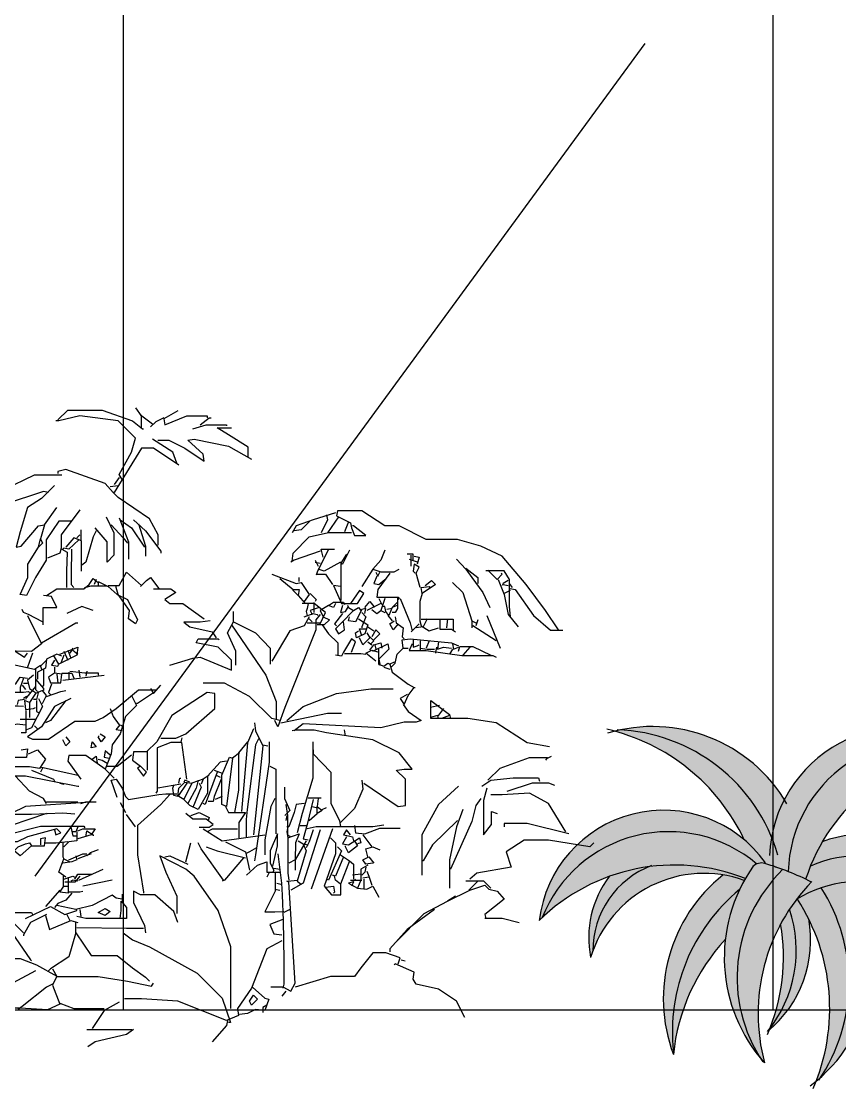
# Model space of a CAD drawing. Extents: x 115 to 1469, y 94 to 338.
# Drawn here: x 146.4 to 147.786, y 248.773 to 250.582 of the extents above; entities that cross this region are included whole.
import ezdxf

# ---------------------------------------------------------------- set-up
doc = ezdxf.new("R2010")
doc.units = 0
doc.layers.get('0').update_dxf_attribs({"linetype": 'CONTINUOUS'})
for name, color, linetype in [('1', 7, 'CONTINUOUS'), ('HACHURA', 1, 'CONTINUOUS'), ('P_LMCT', 8, 'CONTINUOUS'), ('TREES', 3, 'CONTINUOUS')]:
    doc.layers.add(name, color=color, linetype=linetype)

# ---------------------------------------------------------------- blocks, each defined once
blk = doc.blocks.new('JARDIM_3')
at = {"linetype": 'Continuous'}
for points in [[(-0.0445, 0.8894), (-0.0496, 0.898), (-0.0291, 0.9356), (-0.0222, 0.9596), (-0.0513, 0.9886), (-0.1163, 0.9972), (-0.1522, 0.9886), (-0.1573, 0.9886)], [(-0.1539, 0.9903), (-0.1368, 1.0066), (-0.0787, 1.0066), (-0.0274, 0.9886), (-0.0103, 0.975), (-0.0086, 0.975)], [(-0.0222, 1.0109), (-0.0128, 0.9972), (-0.0128, 0.9767)], [(-0.0137, 0.9989), (0.0068, 0.9835)], [(0.0496, 1.0057), (0.0257, 0.9921), (0.0274, 0.9818), (0.065, 0.9972), (0.0992, 0.9972), (0.0992, 0.9938)], [(0.0257, 0.9938), (0.012, 0.9869), (0.0034, 0.9784)], [(0.0752, 0.975), (0.0975, 0.9818), (0.1317, 0.9818), (0.1317, 0.9801)], [(0.0872, 0.9818), (0.1026, 0.9938), (0.106, 0.9938)], [(0.1685, 0.9271), (0.1685, 0.9442), (0.1351, 0.9647), (0.1163, 0.9767), (0.1402, 0.9767)], [(0.0513, 0.9134), (0.0085, 0.9425), (-0.012, 0.9425), (-0.0581, 0.8672), (-0.0599, 0.8672)], [(0.0479, 0.9168), (0.041, 0.9356), (0.0068, 0.9579)], [(0.0154, 0.9561), (0.0342, 0.9561), (0.0616, 0.9425), (0.0941, 0.9202), (0.0924, 0.9322), (0.0667, 0.9561), (0.077, 0.9579), (0.1351, 0.9459), (0.1744, 0.9236)], [(0.0162, 0.7783), (0.0162, 0.7954), (0.0017, 0.8227), (-0.0513, 0.8587), (-0.0599, 0.8672), (-0.0735, 0.8826), (-0.1402, 0.9065), (-0.1539, 0.9031), (-0.1539, 0.8997)], [(-0.2942, 0.7902), (-0.2788, 0.8279), (-0.2446, 0.8723), (-0.1933, 0.8971), (-0.1471, 0.8971)], [(-0.0496, 0.8929), (-0.0581, 0.8809)], [(-0.1693, 0.8672), (-0.1779, 0.8689), (-0.2446, 0.8467), (-0.2753, 0.7988), (-0.3044, 0.78)], [(-0.1591, 0.8792), (-0.1813, 0.8569), (-0.2052, 0.8416), (-0.2172, 0.8005), (-0.224, 0.7749), (-0.2155, 0.7766), (-0.1864, 0.8108), (-0.1762, 0.8125), (-0.183, 0.7885)], [(-0.065, 0.8775), (-0.0513, 0.8792)], [(-0.1762, 0.8125), (-0.1556, 0.8416)], [(-0.1163, 0.8381), (-0.1479, 0.7954), (-0.1479, 0.7731), (-0.1505, 0.7646), (-0.171, 0.756)], [(0.3164, 0.833), (0.2788, 0.821), (0.2497, 0.8108), (0.2429, 0.7988)], [(0.6944, 0.6346), (0.6721, 0.6671), (0.6396, 0.7116), (0.5986, 0.7595), (0.5627, 0.7766), (0.5233, 0.7877), (0.4703, 0.7877), (0.4241, 0.8108), (0.4002, 0.8108), (0.3609, 0.8364), (0.3198, 0.8364), (0.3181, 0.8279), (0.342, 0.8159), (0.3438, 0.8073), (0.3489, 0.7945), (0.3677, 0.7945), (0.3472, 0.8108), (0.3455, 0.8108)], [(-0.1317, 0.8185), (-0.1522, 0.8185), (-0.1736, 0.7868), (-0.1736, 0.7526), (-0.1915, 0.7235), (-0.2069, 0.6928), (-0.2172, 0.6945), (-0.2044, 0.7235), (-0.2044, 0.7458), (-0.1864, 0.7749), (-0.183, 0.7885), (-0.1796, 0.7817), (-0.1864, 0.7749)], [(-0.0718, 0.8262), (-0.059, 0.7988), (-0.059, 0.7612), (-0.0701, 0.7492), (-0.0701, 0.7834), (-0.0906, 0.8073)], [(-0.0496, 0.8245), (-0.0342, 0.7834), (-0.0342, 0.7543)], [(-0.0479, 0.821), (-0.0291, 0.8073), (-0.0068, 0.7749)], [(-0.0257, 0.821), (-0.0051, 0.8022), (0.0205, 0.768), (0.0205, 0.7646)], [(-0.0171, 0.8142), (-0.0051, 0.7766), (-0.0051, 0.7595)], [(0.2736, 0.8193), (0.2582, 0.8039), (0.2463, 0.8022)], [(0.301, 0.8296), (0.3027, 0.821), (0.2924, 0.7988)], [(0.3215, 0.8262), (0.3027, 0.7988)], [(0.3386, 0.8176), (0.3318, 0.8005)], [(-0.1146, 0.8039), (-0.1146, 0.7868)], [(-0.0889, 0.8022), (-0.0941, 0.792), (-0.106, 0.7492), (-0.1129, 0.7441)], [(-0.0633, 0.8125), (-0.0428, 0.7902), (-0.0359, 0.7817)], [(0.2429, 0.7509), (0.2446, 0.7646), (0.2719, 0.792), (0.3044, 0.7997), (0.3438, 0.7997)], [(-0.118, 0.7868), (-0.1351, 0.7714), (-0.1437, 0.7731), (-0.1454, 0.7714)], [(-0.1137, 0.7338), (-0.1137, 0.7851), (-0.1266, 0.7902), (-0.1402, 0.7749)], [(-0.1163, 0.7954), (-0.1214, 0.7902)], [(-0.1471, 0.7714), (-0.1377, 0.7663), (-0.139, 0.7338), (-0.139, 0.7064)], [(-0.1308, 0.7714), (-0.1313, 0.7287), (-0.1313, 0.7116), (-0.1266, 0.7064)], [(0.2907, 0.768), (0.2463, 0.7526), (0.2411, 0.7492)], [(0.3044, 0.7714), (0.2856, 0.7321), (0.2839, 0.727)], [(0.2959, 0.7578), (0.2924, 0.7714), (0.3147, 0.7714)], [(0.3352, 0.7629), (0.3258, 0.7475), (0.3258, 0.6842)], [(0.3403, 0.7697), (0.3284, 0.7458), (0.3267, 0.7458)], [(0.4002, 0.7697), (0.3934, 0.7526), (0.3797, 0.7372), (0.3934, 0.733), (0.4156, 0.733), (0.4241, 0.7372)], [(0.4481, 0.7526), (0.4481, 0.7629), (0.4378, 0.7629)], [(0.4438, 0.7612), (0.4438, 0.7424)], [(0.2822, 0.7526), (0.2873, 0.7424)], [(0.2822, 0.7492), (0.2907, 0.7475)], [(0.3249, 0.7492), (0.2976, 0.7338), (0.2873, 0.7372)], [(0.4412, 0.7543), (0.4566, 0.7492)], [(0.4601, 0.7064), (0.4532, 0.7304), (0.4583, 0.7406), (0.4498, 0.7458), (0.4481, 0.7338), (0.4515, 0.7304)], [(0.4498, 0.7595), (0.4583, 0.7578), (0.4549, 0.7458)], [(0.5216, 0.7543), (0.537, 0.7372), (0.5473, 0.7235), (0.5661, 0.6979), (0.5781, 0.6722)], [(-0.0684, 0.7099), (-0.0496, 0.7099), (-0.0376, 0.7321), (-0.012, 0.7099)], [(-0.0137, 0.7082), (-0.0034, 0.7184), (0.0034, 0.7235), (0.0171, 0.7047)], [(0.2086, 0.7287), (0.2497, 0.7133), (0.2582, 0.715), (0.2719, 0.6945), (0.2634, 0.6825)], [(0.2548, 0.7167), (0.2548, 0.7235)], [(0.2856, 0.7287), (0.2993, 0.7287), (0.3113, 0.7116)], [(0.3797, 0.7372), (0.3609, 0.7082)], [(0.3865, 0.7253), (0.3814, 0.7133), (0.3899, 0.7116), (0.4002, 0.7201)], [(0.3848, 0.7321), (0.3882, 0.7253), (0.3916, 0.7321)], [(0.4087, 0.7304), (0.3882, 0.703), (0.3865, 0.6902), (0.4224, 0.6902), (0.4241, 0.6876), (0.4224, 0.6859)], [(0.537, 0.7389), (0.5575, 0.7235), (0.5575, 0.7133)], [(0.6131, 0.6568), (0.611, 0.674), (0.611, 0.7201), (0.602, 0.7347), (0.5712, 0.7347)], [(0.5746, 0.7355), (0.59, 0.7201), (0.5986, 0.7287), (0.5969, 0.7304)], [(-0.1727, 0.6928), (-0.1556, 0.7039), (-0.1266, 0.7043), (-0.1095, 0.7043), (-0.1009, 0.7116), (-0.0941, 0.7218), (-0.0855, 0.715), (-0.0855, 0.7099)], [(-0.1077, 0.7064), (-0.0975, 0.709), (-0.0701, 0.709)], [(-0.0889, 0.7201), (-0.0924, 0.7116)], [(-0.0855, 0.7167), (-0.0684, 0.7082), (-0.053, 0.6945), (-0.0359, 0.6859), (-0.0188, 0.6517), (-0.0222, 0.6449), (-0.0342, 0.6534), (-0.0325, 0.6671), (-0.0513, 0.6945), (-0.0547, 0.7064), (-0.0547, 0.7082)], [(0.2223, 0.7218), (0.2446, 0.703), (0.2548, 0.703), (0.2531, 0.6928), (0.2446, 0.7013), (0.2446, 0.703)], [(0.3249, 0.7082), (0.313, 0.7099), (0.3267, 0.6791), (0.354, 0.6791), (0.3643, 0.6962), (0.3574, 0.7013), (0.342, 0.6791)], [(0.4686, 0.7099), (0.4789, 0.7184), (0.4857, 0.7116), (0.4635, 0.6962), (0.4618, 0.7064), (0.4754, 0.7082), (0.4772, 0.7064)], [(0.5148, 0.715), (0.5319, 0.6979), (0.5473, 0.65), (0.5473, 0.638)], [(0.5917, 0.7201), (0.602, 0.6945), (0.6088, 0.6603), (0.6259, 0.6397)], [(0.6088, 0.7184), (0.6003, 0.7133), (0.5986, 0.7099)], [(0.6003, 0.7116), (0.6088, 0.7099)], [(0.6106, 0.7133), (0.6157, 0.7064)], [(-0.1787, 0.6432), (-0.1787, 0.6722), (-0.1556, 0.6722), (-0.1642, 0.6911), (-0.1779, 0.6928)], [(0.0085, 0.7039), (0.0376, 0.7039), (0.0462, 0.6979), (0.0274, 0.6859), (0.0359, 0.6791), (0.0581, 0.6791), (0.0941, 0.6534)], [(0.2531, 0.6928), (0.2651, 0.6791)], [(0.2736, 0.6962), (0.2839, 0.6859), (0.2822, 0.6825)], [(0.3899, 0.6876), (0.3951, 0.6774)], [(0.4002, 0.6876), (0.3934, 0.6671)], [(0.4216, 0.6893), (0.4216, 0.6705), (0.4173, 0.6637), (0.4122, 0.6637)], [(0.4259, 0.6876), (0.443, 0.6466), (0.4464, 0.6329)], [(0.4635, 0.6962), (0.4592, 0.6825), (0.4592, 0.65), (0.4618, 0.6415), (0.4754, 0.6329), (0.4908, 0.638)], [(0.6123, 0.7013), (0.602, 0.6962)], [(0.6123, 0.7047), (0.6208, 0.703), (0.6516, 0.6586), (0.6807, 0.6338), (0.7012, 0.6338)], [(-0.0941, 0.6671), (-0.1129, 0.674), (-0.1385, 0.662)], [(0.2907, 0.6449), (0.2993, 0.6637), (0.2805, 0.6791), (0.26, 0.6791)], [(0.2702, 0.6791), (0.2685, 0.6705), (0.2668, 0.6654), (0.2685, 0.6586)], [(0.289, 0.6722), (0.2736, 0.6671), (0.2771, 0.6603)], [(0.2796, 0.6808), (0.2796, 0.6637)], [(0.3044, 0.6757), (0.2907, 0.6671), (0.2959, 0.6568), (0.3061, 0.6517), (0.2976, 0.6432), (0.2856, 0.6432)], [(0.3164, 0.6791), (0.313, 0.6722), (0.3044, 0.6757), (0.313, 0.6816), (0.3301, 0.6816), (0.3318, 0.6774)], [(0.3386, 0.6722), (0.3472, 0.6671), (0.3267, 0.6466), (0.3164, 0.6363), (0.3215, 0.6278), (0.3318, 0.6346), (0.3301, 0.6483)], [(0.3284, 0.6757), (0.3249, 0.6637), (0.3335, 0.6654), (0.3386, 0.674), (0.3369, 0.6757)], [(0.366, 0.662), (0.3677, 0.6705), (0.3609, 0.6688), (0.3506, 0.6483), (0.3386, 0.65), (0.3403, 0.6568)], [(0.3472, 0.6671), (0.3557, 0.6722), (0.3592, 0.6671)], [(0.366, 0.6722), (0.3745, 0.6825), (0.3814, 0.674), (0.3814, 0.6722)], [(0.3934, 0.6791), (0.3694, 0.6671)], [(0.4207, 0.6808), (0.4122, 0.6722), (0.407, 0.6586), (0.4019, 0.6654), (0.4002, 0.674), (0.3951, 0.674)], [(0.4122, 0.6705), (0.4036, 0.6688)], [(0.4207, 0.6757), (0.4122, 0.6722)], [(-0.2052, 0.6586), (-0.1813, 0.6107), (-0.1984, 0.5978), (-0.224, 0.5983), (-0.2788, 0.5983), (-0.2907, 0.5953)], [(-0.1796, 0.6483), (-0.2035, 0.6603), (-0.2121, 0.6637), (-0.2138, 0.6688)], [(0.1437, 0.6483), (0.1437, 0.6654)], [(0.2719, 0.6568), (0.2634, 0.6415), (0.2394, 0.6329), (0.2086, 0.5816)], [(0.2907, 0.6603), (0.283, 0.6517), (0.283, 0.6346), (0.2309, 0.5029), (0.2189, 0.4704), (0.2138, 0.4807)], [(0.2634, 0.6568), (0.2788, 0.662), (0.2856, 0.6603), (0.2873, 0.6586)], [(0.2719, 0.6534), (0.2771, 0.6483)], [(0.3284, 0.662), (0.3147, 0.6449), (0.3181, 0.6415)], [(0.3557, 0.6534), (0.3711, 0.6432), (0.366, 0.6278), (0.3523, 0.6209), (0.3506, 0.6295), (0.3557, 0.6329)], [(0.3609, 0.6637), (0.3677, 0.6568), (0.3609, 0.6397), (0.3609, 0.638)], [(0.378, 0.6688), (0.3865, 0.662), (0.3934, 0.6671), (0.4002, 0.6637)], [(0.4053, 0.6586), (0.4122, 0.65)], [(0.4173, 0.6568), (0.419, 0.6466), (0.431, 0.638), (0.4293, 0.6226), (0.4327, 0.6192)], [(0.472, 0.6534), (0.4652, 0.6397), (0.4532, 0.638)], [(0.4618, 0.6526), (0.5156, 0.6526), (0.5156, 0.6329)], [(0.4934, 0.6534), (0.4934, 0.6355), (0.5131, 0.6355), (0.5199, 0.6312)], [(0.5062, 0.6534), (0.5045, 0.638)], [(0.5575, 0.6517), (0.5541, 0.6415)], [(0.5729, 0.6586), (0.5952, 0.6038)], [(-0.1813, 0.6124), (-0.1231, 0.6466), (-0.1197, 0.6466)], [(0.1043, 0.65), (0.0872, 0.6474), (0.0599, 0.6474), (0.0701, 0.6397), (0.1077, 0.6312), (0.1146, 0.6209)], [(0.1479, 0.5748), (0.1479, 0.5987), (0.1334, 0.6295), (0.1437, 0.6483), (0.1813, 0.6295), (0.2061, 0.6038), (0.2061, 0.5765)], [(0.1402, 0.6432), (0.1984, 0.5577), (0.2163, 0.5132), (0.2163, 0.4824)], [(0.2685, 0.6466), (0.2907, 0.6466)], [(0.2942, 0.6432), (0.3044, 0.6278), (0.3207, 0.6124), (0.3207, 0.5919)], [(0.3609, 0.6244), (0.3574, 0.6363), (0.3694, 0.6363)], [(0.3711, 0.6397), (0.3814, 0.6329)], [(0.3814, 0.6175), (0.3916, 0.6278), (0.3848, 0.6346), (0.378, 0.6226)], [(0.4224, 0.6449), (0.4139, 0.6346), (0.4087, 0.6449), (0.4156, 0.65)], [(0.4583, 0.6449), (0.4447, 0.6312)], [(0.5473, 0.65), (0.5541, 0.6466)], [(0.5883, 0.6158), (0.549, 0.6415), (0.5473, 0.6397)], [(0.0359, 0.5748), (0.0752, 0.5867), (0.0872, 0.5884), (0.1402, 0.5662), (0.1402, 0.5833), (0.118, 0.6055), (0.0804, 0.6124), (0.0838, 0.6192), (0.118, 0.6192), (0.1197, 0.6175)], [(0.3438, 0.597), (0.3506, 0.6141), (0.3438, 0.6192), (0.3301, 0.597), (0.3267, 0.5901), (0.3164, 0.5919)], [(0.3694, 0.6295), (0.3745, 0.6209), (0.3626, 0.609), (0.3574, 0.6209)], [(0.3745, 0.6226), (0.3814, 0.6158), (0.3763, 0.6107)], [(0.431, 0.6038), (0.4293, 0.6175), (0.443, 0.6192), (0.5131, 0.6124), (0.525, 0.6073)], [(0.4481, 0.6175), (0.4481, 0.6055), (0.4549, 0.6073), (0.4583, 0.609)], [(0.4601, 0.6158), (0.4601, 0.5987)], [(0.4754, 0.6158), (0.4703, 0.6038)], [(-0.2258, 0.5987), (-0.2104, 0.5884), (-0.2052, 0.5953)], [(-0.1368, 0.6004), (-0.1317, 0.5867), (-0.1522, 0.5765), (-0.1608, 0.5919)], [(-0.1505, 0.5936), (-0.1197, 0.6055), (-0.1214, 0.5919), (-0.1317, 0.5867)], [(-0.1437, 0.5987), (-0.1368, 0.5833)], [(-0.1283, 0.6038), (-0.1334, 0.5953)], [(-0.1283, 0.6004), (-0.1197, 0.5936)], [(0.3848, 0.5816), (0.3677, 0.5953), (0.378, 0.6004), (0.3899, 0.597)], [(0.3711, 0.6141), (0.378, 0.609)], [(0.3745, 0.6004), (0.3814, 0.609), (0.3934, 0.6124), (0.3951, 0.6038)], [(0.3797, 0.5987), (0.4053, 0.6107), (0.407, 0.6021), (0.3899, 0.585), (0.3916, 0.5765), (0.3899, 0.5748)], [(0.3831, 0.609), (0.3848, 0.6021)], [(0.3891, 0.6021), (0.3891, 0.5765), (0.3985, 0.573), (0.4053, 0.5782), (0.4087, 0.5765)], [(0.4105, 0.5713), (0.4173, 0.5782), (0.4207, 0.5936), (0.431, 0.6038), (0.4395, 0.6038)], [(0.4464, 0.6107), (0.4412, 0.5996), (0.4703, 0.5996), (0.5302, 0.591), (0.5832, 0.591), (0.5883, 0.5884)], [(0.4601, 0.6038), (0.472, 0.6021), (0.484, 0.6021)], [(0.4874, 0.6055), (0.4857, 0.597), (0.4857, 0.5953)], [(0.4908, 0.6141), (0.4891, 0.6021), (0.4994, 0.6055), (0.5131, 0.6038)], [(0.5148, 0.6021), (0.5097, 0.5936)], [(0.5148, 0.6107), (0.5165, 0.6021), (0.525, 0.6055)], [(0.525, 0.5987), (0.5268, 0.6064), (0.549, 0.6064), (0.5798, 0.5919)], [(0.5439, 0.6055), (0.5319, 0.5919)], [(-0.289, 0.5953), (-0.2719, 0.5867), (-0.2634, 0.5833), (-0.1933, 0.5679), (-0.183, 0.5748)], [(-0.1967, 0.5953), (-0.2052, 0.5713), (-0.2052, 0.5696)], [(-0.1471, 0.5901), (-0.1556, 0.5936), (-0.1727, 0.585), (-0.1744, 0.5696), (-0.1881, 0.5628), (-0.1881, 0.5508)], [(-0.1727, 0.5833), (-0.183, 0.573), (-0.1813, 0.5679)], [(-0.1591, 0.5833), (-0.1642, 0.5748), (-0.1539, 0.573), (-0.1522, 0.5765)], [(-0.1437, 0.5919), (-0.1488, 0.5782)], [(0.3318, 0.5944), (0.3592, 0.5944), (0.3677, 0.5936)], [(0.4156, 0.5799), (0.4087, 0.5765), (0.4122, 0.5628), (0.4395, 0.5423), (0.4498, 0.5371)], [(-0.1915, 0.5679), (-0.1915, 0.5337), (-0.1881, 0.5303)], [(-0.1779, 0.5679), (-0.1779, 0.5406), (-0.1796, 0.5388)], [(-0.1591, 0.5611), (-0.1693, 0.5542), (-0.1659, 0.5448), (-0.1488, 0.5448), (-0.1471, 0.5594), (-0.1591, 0.5611)], [(-0.1591, 0.5713), (-0.1591, 0.5611)], [(-0.1471, 0.5611), (-0.13, 0.5611), (-0.1266, 0.5525)], [(-0.1351, 0.5628), (-0.1351, 0.5508)], [(-0.1334, 0.5645), (-0.1077, 0.5619), (-0.0855, 0.5619), (-0.0855, 0.5577)], [(-0.118, 0.5662), (-0.1163, 0.5542)], [(-0.1043, 0.5645), (-0.106, 0.5559)], [(0.3985, 0.5713), (0.4087, 0.5679)], [(-0.2394, 0.5286), (-0.2343, 0.5371), (-0.224, 0.544), (-0.2172, 0.5542), (-0.2052, 0.5525)], [(-0.2121, 0.5525), (-0.2172, 0.5371), (-0.2172, 0.5303)], [(-0.2121, 0.544), (-0.2052, 0.544)], [(-0.195, 0.5577), (-0.2052, 0.5491), (-0.2018, 0.5354), (-0.1915, 0.5286)], [(-0.1915, 0.5508), (-0.1779, 0.5354), (-0.1779, 0.532)], [(-0.1556, 0.5594), (-0.1539, 0.544)], [(-0.1454, 0.5491), (-0.0753, 0.5577)], [(0.2223, 0.4807), (0.2086, 0.4841), (0.171, 0.5217), (0.1283, 0.544), (0.0924, 0.544)], [(-0.2685, 0.491), (-0.2942, 0.4807), (-0.3096, 0.5166), (-0.2907, 0.526), (-0.2514, 0.529), (-0.2121, 0.529), (-0.2035, 0.5303), (-0.2018, 0.5286)], [(-0.2138, 0.5406), (-0.2086, 0.5337)], [(-0.1796, 0.5098), (-0.1727, 0.5234), (-0.1796, 0.532), (-0.1915, 0.5269), (-0.2018, 0.5115), (-0.2104, 0.5149), (-0.2086, 0.4995), (-0.195, 0.5012), (-0.1915, 0.5029)], [(-0.1915, 0.5388), (-0.2069, 0.52), (-0.2086, 0.5166)], [(-0.1317, 0.5183), (-0.1591, 0.5046), (-0.1813, 0.4704), (-0.2052, 0.4533), (-0.1967, 0.4491), (-0.1693, 0.4491), (-0.1248, 0.4798), (-0.0906, 0.4798), (-0.077, 0.4858), (-0.0547, 0.5012), (-0.0171, 0.5329), (0.0137, 0.5329)], [(-0.1864, 0.5303), (-0.1898, 0.5166), (-0.195, 0.5166)], [(-0.1727, 0.5217), (-0.1488, 0.5303), (-0.1402, 0.532)], [(-0.1642, 0.5423), (-0.1693, 0.5286), (-0.1659, 0.5252)], [(0.0205, 0.4508), (0.0462, 0.4508), (0.0633, 0.4585), (0.112, 0.5012), (0.112, 0.5269), (0.0992, 0.5286), (0.0393, 0.4892), (0.0137, 0.4448), (-0.0034, 0.4277), (-0.0257, 0.4277), (-0.0274, 0.414), (-0.0137, 0.4037)], [(0.0068, 0.5269), (-0.0188, 0.5098), (-0.0205, 0.5098)], [(0.0034, 0.5354), (0.0085, 0.5269), (0.0205, 0.5406)], [(0.2343, 0.4807), (0.2617, 0.5046), (0.3181, 0.5269), (0.3763, 0.5346), (0.4139, 0.5346)], [(0.4378, 0.5252), (0.4259, 0.5183), (0.4327, 0.5081), (0.4395, 0.5234), (0.4498, 0.5371), (0.4515, 0.5371)], [(-0.2104, 0.5166), (-0.2206, 0.5149), (-0.2223, 0.5081)], [(-0.2069, 0.5217), (-0.2121, 0.5183)], [(-0.1864, 0.5183), (-0.1796, 0.5046), (-0.1984, 0.4687), (-0.2069, 0.4653)], [(-0.2018, 0.5115), (-0.2018, 0.4858)], [(-0.1898, 0.5149), (-0.1898, 0.4961), (-0.1864, 0.4944)], [(-0.1402, 0.5149), (-0.1659, 0.4807), (-0.1744, 0.4773)], [(-0.0291, 0.5234), (-0.0205, 0.5063), (-0.0393, 0.4875), (-0.0479, 0.4585), (-0.0616, 0.4396), (-0.0633, 0.4243), (-0.0735, 0.3986)], [(0.431, 0.5081), (0.4395, 0.4961), (0.4618, 0.4807), (0.4532, 0.4781), (0.4327, 0.4781), (0.3934, 0.4687), (0.2617, 0.4756), (0.2463, 0.4636)], [(0.4925, 0.5063), (0.4772, 0.5029)], [(0.679, 0.4362), (0.6413, 0.4431), (0.5883, 0.4773), (0.5404, 0.4841), (0.478, 0.4841), (0.478, 0.5149), (0.5097, 0.491), (0.5114, 0.4841)], [(-0.2121, 0.5046), (-0.2206, 0.5055), (-0.2377, 0.5055), (-0.236, 0.491), (-0.2343, 0.4892)], [(-0.2078, 0.4978), (-0.2078, 0.4602), (-0.2155, 0.4602)], [(-0.065, 0.5012), (-0.0599, 0.4875), (-0.0496, 0.4739)], [(0.224, 0.4773), (0.3027, 0.4935), (0.3267, 0.4935)], [(0.4891, 0.4892), (0.4772, 0.4858)], [(0.4994, 0.5012), (0.4891, 0.4875), (0.4908, 0.4841)], [(0.5097, 0.4892), (0.496, 0.4841)], [(-0.2531, 0.4456), (-0.2771, 0.4456), (-0.2839, 0.4585), (-0.2736, 0.4636), (-0.2223, 0.4756), (-0.2086, 0.4739)], [(-0.1915, 0.4824), (-0.2086, 0.4824), (-0.2172, 0.4824)], [(-0.1933, 0.4721), (-0.1881, 0.467)], [(-0.0445, 0.4636), (-0.0547, 0.4653), (-0.0479, 0.4739), (-0.0445, 0.4721)], [(0.1796, 0.4773), (0.1813, 0.4636), (0.1933, 0.4379), (0.1779, 0.2874)], [(-0.1402, 0.4533), (-0.1334, 0.4448), (-0.1402, 0.4379), (-0.1454, 0.4482)], [(-0.0821, 0.4585), (-0.0735, 0.4533), (-0.0804, 0.4448), (-0.0855, 0.4533), (-0.0838, 0.455)], [(0.1779, 0.467), (0.1676, 0.4431), (0.1573, 0.3268)], [(0.4207, 0.3969), (0.4327, 0.3986), (0.4464, 0.3986), (0.4241, 0.426), (0.3797, 0.4482), (0.301, 0.4602), (0.2805, 0.4644), (0.248, 0.4644), (0.2429, 0.4636)], [(0.3335, 0.455), (0.3318, 0.4653)], [(-0.0958, 0.4448), (-0.0889, 0.4362), (-0.0975, 0.4345), (-0.0958, 0.4448)], [(0.065, 0.3815), (0.0564, 0.4439), (0.0376, 0.4439), (0.0145, 0.4345), (0.0145, 0.361), (0.012, 0.3576)], [(0.0564, 0.4516), (0.0547, 0.4448)], [(0.1676, 0.4448), (0.1522, 0.426), (0.1522, 0.3627), (0.1454, 0.3251)], [(0.1864, 0.4499), (0.1813, 0.4396), (0.1667, 0.3302), (0.1655, 0.3131), (0.1655, 0.284)], [(0.2044, 0.4448), (0.2044, 0.4106), (0.1813, 0.2532), (0.1796, 0.243)], [(0.1933, 0.4396), (0.2018, 0.4379)], [(0.2779, 0.4448), (0.2779, 0.4225)], [(-0.2035, 0.4243), (-0.1881, 0.4311), (-0.1744, 0.4157), (-0.1847, 0.3995), (-0.2018, 0.4024), (-0.236, 0.4024), (-0.2446, 0.402)], [(-0.2155, 0.4311), (-0.2052, 0.4328), (-0.2069, 0.4183), (-0.2275, 0.4183)], [(-0.0581, 0.3832), (-0.0735, 0.3986), (-0.106, 0.4217), (-0.1351, 0.4217), (-0.1368, 0.4123), (-0.1146, 0.3815)], [(-0.0958, 0.4157), (-0.0889, 0.4208), (-0.0872, 0.4089)], [(-0.065, 0.4225), (-0.0735, 0.4294), (-0.0753, 0.4191), (-0.0667, 0.4174)], [(-0.0291, 0.4225), (-0.053, 0.4029), (-0.0701, 0.4029)], [(-0.0026, 0.4294), (-0.0026, 0.3969)], [(0.1539, 0.426), (0.142, 0.4174), (0.1317, 0.3353), (0.124, 0.3387), (0.124, 0.3883), (0.1368, 0.4191), (0.142, 0.4174)], [(0.2788, 0.4311), (0.2779, 0.4157), (0.2779, 0.3832), (0.26, 0.3234), (0.2514, 0.2909)], [(0.2788, 0.4243), (0.3087, 0.3935), (0.3087, 0.3405), (0.3232, 0.3114), (0.3249, 0.3011)], [(0.5746, 0.3798), (0.5952, 0.4003), (0.6448, 0.4183), (0.6755, 0.4183), (0.6721, 0.414)], [(0.6755, 0.4174), (0.6824, 0.4208)], [(-0.1796, 0.4003), (-0.183, 0.3935)], [(-0.1813, 0.402), (-0.1351, 0.3918), (-0.1197, 0.3883)], [(-0.0855, 0.4157), (-0.0787, 0.414), (-0.0701, 0.4089)], [(-0.0137, 0.4037), (-0.0188, 0.4003), (-0.0086, 0.3866), (-0.0034, 0.3935), (-0.0137, 0.4037)], [(0.1317, 0.4123), (0.1214, 0.4106), (0.1, 0.3866), (0.1, 0.3576), (0.0838, 0.3302), (0.0701, 0.337), (0.0599, 0.3473)], [(0.2052, 0.4037), (0.2155, 0.3986), (0.2155, 0.2891)], [(-0.1727, 0.3405), (-0.1779, 0.349), (-0.2018, 0.361), (-0.2258, 0.3875), (-0.2086, 0.3875), (-0.1197, 0.3695), (-0.118, 0.3695)], [(-0.1984, 0.3969), (-0.1608, 0.3815), (-0.1591, 0.3781)], [(-0.053, 0.3507), (-0.0633, 0.3798), (-0.0547, 0.3815), (-0.0445, 0.3661), (-0.0393, 0.3524), (-0.0342, 0.3473), (0.0171, 0.3558), (0.0291, 0.3567), (0.0479, 0.3567)], [(0.0513, 0.3747), (0.053, 0.3832), (0.0547, 0.3832)], [(0.0924, 0.3815), (0.0735, 0.3747), (0.0599, 0.3473), (0.0513, 0.3524)], [(0.0701, 0.3764), (0.0616, 0.3798), (0.0599, 0.3764)], [(0.0838, 0.3798), (0.0804, 0.3661), (0.0667, 0.3405)], [(0.1026, 0.3883), (0.0924, 0.3815), (0.0889, 0.3729)], [(0.1163, 0.3935), (0.0958, 0.3387), (0.0924, 0.3405)], [(0.1231, 0.3815), (0.1112, 0.3524), (0.1095, 0.3439), (0.1009, 0.3439)], [(0.1112, 0.3969), (0.1248, 0.3918)], [(0.1146, 0.3883), (0.1214, 0.3849)], [(0.3609, 0.3798), (0.3626, 0.3644), (0.3489, 0.3319), (0.3249, 0.308)], [(0.3643, 0.3747), (0.4224, 0.3353), (0.4353, 0.337), (0.4353, 0.3815), (0.419, 0.3969)], [(0.5644, 0.3695), (0.5798, 0.3798), (0.6174, 0.3841), (0.6602, 0.3841), (0.6619, 0.3781)], [(-0.1505, 0.3747), (-0.1437, 0.3729)], [(0.0547, 0.3729), (0.0154, 0.3661)], [(0.065, 0.3747), (0.0496, 0.3524), (0.0428, 0.3541), (0.041, 0.3661), (0.0428, 0.3712)], [(0.0496, 0.3524), (0.0513, 0.3661), (0.0616, 0.3764), (0.0735, 0.3747)], [(0.0855, 0.3747), (0.0889, 0.3678), (0.0752, 0.3336)], [(0.23, 0.3678), (0.23, 0.349), (0.2394, 0.3285), (0.2309, 0.3199)], [(0.525, 0.3695), (0.4908, 0.3387), (0.4626, 0.2874), (0.4626, 0.219)], [(0.5729, 0.3661), (0.5669, 0.3456), (0.5669, 0.2874), (0.5806, 0.3045), (0.5806, 0.3268), (0.59, 0.3234)], [(0.6071, 0.361), (0.6499, 0.3755), (0.6773, 0.3755), (0.6875, 0.3712)], [(0.0359, 0.3558), (0.0205, 0.3387), (-0.0188, 0.3028), (-0.0188, 0.2532), (-0.0086, 0.19), (-0.0086, 0.1882)], [(0.1248, 0.3524), (0.1129, 0.3473)], [(0.2138, 0.349), (0.2069, 0.3353), (0.1967, 0.2789), (0.1967, 0.2532)], [(0.2788, 0.3473), (0.2685, 0.3045), (0.2617, 0.2806), (0.2702, 0.2789)], [(0.2702, 0.3499), (0.2924, 0.3499)], [(0.2873, 0.349), (0.2856, 0.3353)], [(0.5627, 0.349), (0.5541, 0.337), (0.5473, 0.3097), (0.5114, 0.2293), (0.5097, 0.2293)], [(0.7063, 0.2926), (0.6773, 0.3405), (0.6448, 0.3576), (0.5986, 0.355), (0.5798, 0.355)], [(-0.3523, 0.3319), (-0.2993, 0.2977), (-0.2411, 0.2874), (-0.183, 0.302), (-0.1095, 0.302), (-0.1077, 0.2994)], [(-0.106, 0.3422), (-0.2086, 0.3353), (-0.2326, 0.3234)], [(-0.1727, 0.343), (-0.1197, 0.343)], [(-0.1146, 0.3405), (-0.106, 0.343), (-0.0889, 0.343)], [(-0.0479, 0.3422), (-0.0393, 0.3251)], [(0.13, 0.3353), (0.1351, 0.3251), (0.1642, 0.3251)], [(0.2326, 0.3387), (0.2352, 0.3199), (0.2352, 0.2874), (0.2411, 0.284)], [(0.2634, 0.3405), (0.2497, 0.3387), (0.2463, 0.3251), (0.2377, 0.3011), (0.2343, 0.3011)], [(0.2719, 0.3114), (0.2856, 0.3234), (0.2856, 0.3353), (0.2942, 0.3285), (0.2856, 0.3234)], [(0.2771, 0.3353), (0.2839, 0.3336)], [(0.2942, 0.3302), (0.301, 0.3336)], [(0.5319, 0.3302), (0.5216, 0.3011), (0.5097, 0.2447), (0.5097, 0.1968)], [(-0.1248, 0.3225), (-0.1454, 0.3238), (-0.1984, 0.3219), (-0.2719, 0.3219), (-0.2788, 0.3182)], [(-0.1727, 0.3234), (-0.2326, 0.3028), (-0.2377, 0.2909), (-0.2377, 0.2891)], [(-0.0222, 0.3011), (-0.0376, 0.3216)], [(0.0855, 0.3003), (0.1026, 0.3003), (0.1095, 0.3045), (0.0975, 0.3139), (0.0752, 0.3139), (0.0633, 0.3234)], [(0.0718, 0.3199), (0.0855, 0.3251), (0.1026, 0.3165), (0.1009, 0.3114)], [(0.1642, 0.3251), (0.1531, 0.308), (0.1531, 0.2823)], [(0.2343, 0.3199), (0.2326, 0.3114)], [(0.5233, 0.3114), (0.4806, 0.2703), (0.4652, 0.243), (0.4635, 0.243)], [(-0.1591, 0.296), (-0.1573, 0.2874), (-0.1488, 0.2909), (-0.1556, 0.2977), (-0.2052, 0.284), (-0.2223, 0.2755), (-0.248, 0.2755)], [(-0.1214, 0.2926), (-0.1214, 0.2772), (-0.1351, 0.2755), (-0.1437, 0.2669)], [(-0.1317, 0.3011), (-0.1283, 0.2857), (-0.1214, 0.2857)], [(-0.1197, 0.3011), (-0.1231, 0.2926), (-0.13, 0.2926)], [(-0.1197, 0.2943), (-0.1112, 0.2977), (-0.0906, 0.2977), (-0.0975, 0.2874), (-0.1197, 0.2806)], [(-0.106, 0.284), (-0.1043, 0.2943), (-0.0941, 0.2874), (-0.0941, 0.2857)], [(0.0924, 0.2977), (0.1248, 0.2772), (0.1967, 0.2874)], [(0.1505, 0.2968), (0.1077, 0.2968), (0.0992, 0.2926)], [(0.236, 0.3011), (0.2343, 0.2926), (0.236, 0.2823), (0.2548, 0.2891), (0.2488, 0.2738), (0.2484, 0.2447), (0.2484, 0.2276)], [(0.2907, 0.296), (0.2617, 0.2053), (0.2411, 0.1934)], [(0.2565, 0.3028), (0.2668, 0.3028)], [(0.2788, 0.296), (0.2719, 0.2755), (0.2668, 0.2652)], [(0.3985, 0.3037), (0.3797, 0.3007), (0.2839, 0.3007), (0.2685, 0.2977)], [(0.3113, 0.2977), (0.2754, 0.1951)], [(0.342, 0.2874), (0.3352, 0.296), (0.3301, 0.2874), (0.3386, 0.2857), (0.3455, 0.284), (0.3472, 0.2772)], [(0.3489, 0.3028), (0.3506, 0.2909), (0.366, 0.2891), (0.3916, 0.2986), (0.4259, 0.2986)], [(0.7115, 0.2891), (0.6413, 0.3062), (0.602, 0.3062), (0.602, 0.3011)], [(-0.1984, 0.2686), (-0.2172, 0.2515), (-0.2275, 0.2601), (-0.2206, 0.2669), (-0.2086, 0.272), (-0.2018, 0.2738), (-0.1984, 0.2686)], [(-0.1984, 0.2686), (-0.1762, 0.2686), (-0.1744, 0.2823), (-0.183, 0.2806), (-0.183, 0.2703)], [(-0.1368, 0.2755), (-0.1573, 0.2729), (-0.1762, 0.2729)], [(-0.1454, 0.2755), (-0.1454, 0.2498), (-0.1437, 0.2464)], [(0.0633, 0.2413), (0.0718, 0.2738)], [(0.1266, 0.2105), (0.0889, 0.2635), (0.0838, 0.2738)], [(0.13, 0.2755), (0.1642, 0.2584), (0.171, 0.2276)], [(0.2104, 0.2344), (0.2181, 0.2686), (0.2181, 0.2891), (0.2061, 0.2601), (0.2061, 0.2395), (0.2121, 0.2276), (0.2104, 0.2242)], [(0.236, 0.2823), (0.236, 0.2224), (0.2377, 0.2105)], [(0.2668, 0.2772), (0.248, 0.2447), (0.2377, 0.2395)], [(0.2531, 0.2772), (0.2617, 0.272), (0.2668, 0.2601), (0.2514, 0.2088), (0.2582, 0.2036)], [(0.2617, 0.272), (0.2702, 0.2703)], [(0.3078, 0.2823), (0.3164, 0.2738), (0.3164, 0.2549), (0.2976, 0.2002), (0.3096, 0.1857), (0.3258, 0.1857), (0.3258, 0.2036)], [(0.3352, 0.284), (0.3284, 0.272), (0.3386, 0.2703), (0.3574, 0.2823), (0.3592, 0.2738), (0.354, 0.272)], [(0.3489, 0.2772), (0.354, 0.2686), (0.3386, 0.2567), (0.3335, 0.2669), (0.3335, 0.2686)], [(0.3626, 0.2874), (0.378, 0.2669)], [(0.7542, 0.2738), (0.7474, 0.2669), (0.6773, 0.278), (0.6362, 0.278), (0.6054, 0.2584), (0.614, 0.2327), (0.5558, 0.2224), (0.5439, 0.2122)], [(-0.1351, 0.2447), (-0.1112, 0.2549), (-0.1043, 0.2549)], [(-0.0975, 0.2549), (-0.1197, 0.2464)], [(-0.0855, 0.2618), (-0.0992, 0.2567), (-0.1043, 0.2515)], [(0.0975, 0.2669), (0.1163, 0.2601), (0.1642, 0.2481)], [(0.183, 0.2652), (0.171, 0.2584), (0.1642, 0.2549)], [(0.2189, 0.2549), (0.2249, 0.2053), (0.2262, 0.1848), (0.2277, 0.1421), (0.2293, 0.0754), (0.2293, 0.0343), (0.2275, 0.0275)], [(0.3198, 0.2669), (0.3267, 0.2601), (0.3044, 0.2105), (0.301, 0.2122)], [(0.3249, 0.2532), (0.3403, 0.243), (0.3249, 0.2036), (0.3164, 0.2105), (0.3147, 0.2173)], [(0.3711, 0.2498), (0.3677, 0.2635), (0.3797, 0.2669), (0.3916, 0.2618)], [(-0.1402, 0.2156), (-0.1522, 0.2242), (-0.1437, 0.2464), (-0.1334, 0.2413)], [(-0.1231, 0.2515), (-0.1214, 0.2447), (-0.13, 0.2413), (-0.1454, 0.2395)], [(0.1394, -0.0067), (0.1394, 0.0976), (0.118, 0.1592), (0.077, 0.2173), (0.0633, 0.2293), (0.0188, 0.2515), (0.0291, 0.2242), (0.0479, 0.1831), (0.0479, 0.154)], [(0.0274, 0.2498), (0.0359, 0.2515), (0.0667, 0.2378)], [(0.1608, 0.2481), (0.1283, 0.2105), (0.1248, 0.2088)], [(0.1659, 0.219), (0.1847, 0.2361), (0.2001, 0.2413), (0.2001, 0.2242), (0.2223, 0.2242)], [(0.3301, 0.2498), (0.3164, 0.2173), (0.3113, 0.219)], [(0.3403, 0.243), (0.3472, 0.2378), (0.3472, 0.2122)], [(0.3711, 0.2361), (0.3592, 0.2293), (0.3592, 0.2105), (0.354, 0.1968), (0.3694, 0.1951), (0.3797, 0.2002), (0.3899, 0.1814)], [(0.3797, 0.2395), (0.3677, 0.2378), (0.3626, 0.2447), (0.3728, 0.2498), (0.3814, 0.2395)], [(-0.1445, 0.2173), (-0.1445, 0.2002)], [(-0.1437, 0.2122), (-0.1283, 0.2173), (-0.1248, 0.2156)], [(-0.1163, 0.2173), (-0.1248, 0.2071), (-0.1419, 0.2071)], [(-0.1248, 0.2122), (-0.1197, 0.2207), (-0.0958, 0.2207), (-0.0958, 0.2207)], [(-0.118, 0.2105), (-0.077, 0.2293)], [(0.2146, 0.2224), (0.2146, 0.1917), (0.1967, 0.1566), (0.2138, 0.1566), (0.2292, 0.1575)], [(0.2035, 0.2224), (0.2001, 0.2156)], [(0.2121, 0.231), (0.2223, 0.2293)], [(0.3592, 0.2207), (0.3455, 0.219)], [(0.3677, 0.2327), (0.366, 0.2242), (0.3609, 0.219)], [(0.3694, 0.2259), (0.3728, 0.2173), (0.378, 0.2019)], [(-0.136, 0.2156), (-0.136, 0.1882), (-0.1505, 0.19), (-0.1437, 0.2002), (-0.1368, 0.2002)], [(-0.1197, 0.2088), (-0.1283, 0.2105), (-0.1317, 0.2088)], [(-0.0616, 0.2105), (-0.1112, 0.2002)], [(0.2069, 0.03), (0.2275, 0.03), (0.2411, 0.0223), (0.248, 0.036), (0.2377, 0.2071), (0.2343, 0.2088)], [(0.2172, 0.2053), (0.224, 0.2036)], [(0.236, 0.2088), (0.2514, 0.2105)], [(0.2993, 0.1985), (0.313, 0.2002), (0.3147, 0.19), (0.313, 0.1882)], [(0.3506, 0.2122), (0.3455, 0.2071), (0.3386, 0.2053), (0.354, 0.1968)], [(0.342, 0.2105), (0.3609, 0.2105)], [(0.3472, 0.2071), (0.3438, 0.2002)], [(0.3728, 0.2156), (0.3626, 0.2139)], [(0.3643, 0.2122), (0.3643, 0.1951)], [(0.4173, 0.1044), (0.4669, 0.154), (0.5062, 0.1746), (0.5439, 0.1934), (0.5695, 0.2019), (0.5763, 0.1951), (0.59, 0.1917), (0.602, 0.178), (0.5695, 0.1523), (0.5712, 0.1455)], [(0.5798, 0.1968), (0.5678, 0.2088), (0.537, 0.2088)], [(0.5575, 0.2088), (0.5421, 0.1934)], [(-0.1505, 0.1934), (-0.1744, 0.166)], [(-0.13, 0.1882), (-0.1402, 0.1763), (-0.1539, 0.1711), (-0.1591, 0.1643)], [(-0.0445, 0.178), (-0.0547, 0.1797), (-0.0616, 0.1848), (-0.0958, 0.1677), (-0.1231, 0.1609), (-0.1556, 0.1677)], [(-0.1351, 0.1908), (-0.1163, 0.1908), (-0.1112, 0.1917)], [(-0.0445, 0.1865), (-0.0445, 0.1746)], [(0.0496, 0.1386), (0.0428, 0.1575), (0.0103, 0.1857), (-0.0137, 0.1857), (-0.0257, 0.1917), (-0.0257, 0.1729), (-0.0068, 0.1335), (-0.0051, 0.1215)], [(0.2138, 0.1951), (0.2223, 0.1934)], [(0.5199, 0.1831), (0.5062, 0.1746)], [(-0.2343, 0.166), (-0.2429, 0.1643), (-0.2292, 0.1557), (-0.1984, 0.1557), (-0.1967, 0.1523)], [(-0.2086, 0.1455), (-0.1659, 0.166), (-0.1419, 0.1523), (-0.1214, 0.1592), (-0.1214, 0.1609)], [(-0.0479, 0.1455), (-0.0462, 0.1592), (-0.0462, 0.1746), (-0.0376, 0.1643), (-0.0376, 0.1455), (-0.106, 0.1455), (-0.1214, 0.1489)], [(-0.1727, 0.1523), (-0.2001, 0.1386), (-0.2121, 0.1181), (-0.2121, 0.1164)], [(-0.1744, 0.1506), (-0.1676, 0.1267), (-0.1317, 0.1421), (-0.1197, 0.1386)], [(-0.1385, 0.1523), (-0.1334, 0.1421)], [(-0.1163, 0.1609), (-0.1146, 0.1489)], [(-0.0735, 0.1626), (-0.065, 0.1575), (-0.0735, 0.1506), (-0.0855, 0.1557), (-0.0735, 0.1626)], [(0.2394, 0.1609), (0.2292, 0.1557)], [(0.484, 0.1609), (0.4378, 0.1267), (0.4087, 0.0942), (0.4087, 0.089)], [(0.5695, 0.1463), (0.5986, 0.1463), (0.6277, 0.1386)], [(-0.3677, 0.0463), (-0.366, 0.0566), (-0.342, 0.0925), (-0.3301, 0.1164), (-0.2719, 0.1096), (-0.2565, 0.1404), (-0.2309, 0.1404), (-0.2121, 0.1215)], [(-0.2446, 0.1404), (-0.2001, 0.0754), (-0.1984, 0.0737)], [(-0.124, 0.1386), (-0.124, 0.1198), (-0.1351, 0.0805), (-0.1659, 0.06), (-0.1693, 0.0566)], [(-0.1214, 0.1301), (-0.0376, 0.1292), (-0.0086, 0.1292)], [(0.2275, 0.1438), (0.2052, 0.1352), (0.2121, 0.1198), (0.2258, 0.1181)], [(-0.1231, 0.1215), (-0.0975, 0.0831), (-0.053, 0.0831), (-0.0274, 0.0617), (-0.0051, 0.0463), (0.0017, 0.0395)], [(-0.0428, 0.1215), (-0.0274, 0.1096), (0.0017, 0.0976), (0.0821, 0.0531), (0.1248, 0.0104), (0.1385, -0.0307), (0.1351, -0.0307)], [(0.2258, 0.1079), (0.2001, 0.0942), (0.1744, 0.0275), (0.1505, -0.0067), (0.1522, -0.0187), (0.1317, -0.0272), (0.0496, 0.0052), (-0.012, 0.0095), (-0.041, 0.0095)], [(-0.3591, 0.0463), (-0.3044, 0.0737), (-0.2668, 0.0779), (-0.2172, 0.0779), (-0.1898, 0.0668), (-0.1556, 0.048), (-0.1625, 0.0326), (-0.1505, 0.0001), (-0.171, -0.0093), (-0.2172, -0.0063), (-0.2617, -0.0063), (-0.2634, -0.0033)], [(0.4224, 0.0685), (0.4259, 0.0788), (0.4019, 0.0873), (0.3797, 0.0873), (0.3592, 0.0617), (0.3489, 0.0471), (0.3078, 0.0471), (0.248, 0.0292)], [(0.4276, 0.0754), (0.4344, 0.0737)], [(-0.1915, 0.0566), (-0.2531, 0.0241), (-0.3284, 0.0138), (-0.3301, 0.0087)], [(-0.1625, 0.06), (-0.1556, 0.0471), (-0.0855, 0.0471), (-0.0359, 0.0395), (0.0051, 0.0309), (0.0085, 0.036)], [(0.5353, -0.0221), (0.5216, 0.0052), (0.4908, 0.0258), (0.4532, 0.0343), (0.4481, 0.0429), (0.4498, 0.0548), (0.4173, 0.0685), (0.4156, 0.0668)], [(-0.1625, 0.0343), (-0.1727, 0.0292), (-0.2138, -0.0033), (-0.2206, -0.0084)], [(0.1762, 0.0292), (0.1967, 0.0104), (0.2035, 0.0087), (0.1967, -0.0101), (0.1813, -0.0084), (0.1676, -0.0153), (0.1539, -0.017)], [(0.2326, 0.0223), (0.2258, 0.0138)], [(-0.1505, 0.0018), (-0.1266, -0.0067), (-0.0753, -0.0067)], [(-0.0496, 0.0035), (-0.0753, -0.0101), (-0.0958, -0.0409)], [(0.1779, 0.0155), (0.1847, 0.0087), (0.1744, -0.0016), (0.171, 0.0052), (0.1779, 0.0155)], [(0.2001, -0.0016), (0.1933, -0.005), (0.1933, -0.0136)], [(0.1334, -0.0272), (0.1317, -0.0358), (0.1077, -0.0632)], [(-0.1043, -0.0426), (-0.0291, -0.0426), (-0.0274, -0.0444)], [(-0.0257, -0.0426), (-0.0376, -0.0512), (-0.0906, -0.0632), (-0.1026, -0.0717)]]:
    blk.add_lwpolyline(points, dxfattribs=at)
blk = doc.blocks.new('AV6')
h = blk.add_hatch(color=106)
h.paths.add_polyline_path([(-0.0794, 0.0927, -0.175433), (-0.0658, 0.0935, -0.022246), (-0.0262, 0.0798, -0.504406), (0.2789, 0.2908, -0.005016), (0.2854, 0.2915, 0.526482), (-0.0544, 0.1384, 0.288035), (-0.3101, 0.3198, 0.009659), (-0.32, 0.3175, -0.219762), (-0.1006, 0.1335, 0.597519), (-0.4477, -0.003, -0.005016), (-0.443, 0.0016, -0.513349)])
h.paths.add_polyline_path([(0.0113, 0.0887, 0.017799), (0.0033, 0.0669, -0.005772), (0.0131, 0.0621, 0.030703), (-0.0125, 0.0322, -0.506864), (0.2773, -0.08, 0.014459), (0.2793, -0.0695, 0.525417)])
h = blk.add_hatch(color=74)
h.paths.add_polyline_path([(-0.0987, 0.068, -0.022677), (-0.0856, 0.0885, -0.094648), (-0.0794, 0.0927, 0.513349), (-0.443, 0.0016, -0.291066)])
h.paths.add_polyline_path([(-0.0741, -0.2351, 0.011523), (-0.0661, -0.2445, -0.264453), (0.0131, 0.0621, 0.028086), (-0.0354, 0.0833, 0.353279)])
h.paths.add_polyline_path([(0.2793, -0.0695, 0.577919), (0.0316, 0.1301, 0.035308), (0.0113, 0.0887, -0.525417)])
h.paths.add_polyline_path([(-0.3101, 0.3198, -0.288035), (-0.0544, 0.1384, -0.074612), (-0.0328, 0.2019, 0.314228)])
h.paths.add_polyline_path([(-0.057, -0.1859, -0.00232), (-0.0581, -0.1888, 0.266418), (0.0084, -0.0003, 0.028355), (-0.0107, 0.0333, 0.00267), (-0.0125, 0.0322, 0.015403), (-0.0239, 0.0161, -0.246599)])
h = blk.add_hatch(color=72)
h.paths.add_polyline_path([(-0.0262, 0.0798, -0.017106), (0.0033, 0.0669, -0.295443), (0.2789, 0.2908, 0.504406)])
h.paths.add_polyline_path([(-0.2207, -0.23, -0.162584), (-0.1327, -0.0351, -0.098869), (-0.1005, 0.0649, 0.046042), (-0.1362, 0.0741, 0.325454)])
h.paths.add_polyline_path([(-0.0239, 0.0161, 0.02315), (-0.0391, -0.0093, -0.137861), (-0.057, -0.1859, 0.246599)])
h.paths.add_polyline_path([(-0.3293, 0.0715, 0.21466), (-0.3608, -0.0658, -0.015101), (-0.3569, -0.0543, -0.301897), (-0.2628, 0.0878, 0.052527)])
h.paths.add_polyline_path([(0.029, -0.2686, 0.358442), (0.0796, 0.0622, 0.066648), (0.0294, 0.0523, -0.296118)])
h = blk.add_hatch(color=3)
h.paths.add_polyline_path([(0.0294, 0.0523, 0.057851), (-0.0107, 0.0333, -0.240197), (0.0213, -0.2753, 0.009659), (0.029, -0.2686, 0.296118)])
h.paths.add_polyline_path([(-0.0354, 0.0833, 0.017041), (-0.0658, 0.0935, 0.274641), (-0.0856, 0.0885, 0.336018), (-0.0741, -0.2351, -0.353279)])
h.paths.add_polyline_path([(-0.1005, 0.0649, -0.003329), (-0.0987, 0.068, 0.128581), (-0.2628, 0.0878, 0.301897), (-0.3569, -0.0543, -0.411027)])
at = {"layer": 'P_LMCT'}
for centre, radius, start, end in [((-0.4095, -0.0121), 0.3415, 25.229, 77.1188), ((-0.256, 0.062), 0.2634, 30.1642, 106.8497), ((-0.3266, 0.0255), 0.2947, 16.1293, 87.9282), ((0.1681, 0.0983), 0.226, 58.725, 177.7875), ((0.2043, 0.0726), 0.2306, 71.2185, 178.2095), ((0.3141, -0.034), 0.3267, 95.0361, 162.0233), ((-0.2374, -0.0281), 0.2118, 35.3303, 173.1806), ((-0.2285, -0.0833), 0.2306, 49.6374, 158.3383), ((0.0979, -0.0411), 0.1836, 344.5826, 111.1809), ((-0.2187, -0.2359), 0.3267, 68.4571, 134.5207), ((-0.0715, 0.0743), 0.02, 73.4657, 136.0217), ((-0.1999, -0.3583), 0.4712, 63.0896, 73.4657), ((0.0908, -0.0827), 0.189, 0.7549, 114.8716), ((-0.1685, -0.1243), 0.201, 70.2322, 163.0686), ((-0.2029, -0.0541), 0.154, 110.8015, 180.4803), ((0.0304, -0.136), 0.2681, 128.4295, 200.5403), ((0.1337, -0.0657), 0.2681, 144.805, 221.8306), ((0.1425, -0.0999), 0.2553, 134.0736, 213.9976), ((0.041, 0.1045), 0.0912, 190.3947, 191.4808), ((-0.1925, -0.0321), 0.1716, 142.8513, 191.3124), ((0.2431, -0.1608), 0.3203, 135.7047, 195.147), ((0.0913, -0.1301), 0.1926, 12.0444, 122.5933), ((-0.1468, -0.0724), 0.2634, 306.8653, 30.7421), ((0.0134, 0.0619), 0, 306.1793, 0), ((0.0903, -0.192), 0.3127, 129.4512, 186.0898), ((-0.218, -0.1078), 0.2947, 325.7868, 32.9122), ((-0.2974, -0.1524), 0.3415, 336.5963, 32.8642), ((-0.2328, -0.0534), 0.2202, 321.1847, 18.3975), ((-0.1891, -0.0365), 0.2009, 309.5461, 10.3854), ((-0.3622, -0.0658), 0.328, 336.5687, 9.9121), ((0.1152, -0.2643), 0.3376, 137.2327, 174.171)]:
    blk.add_arc(centre, radius, start, end, dxfattribs=at)
blk = doc.blocks.new('ARVORES5')
at = {"layer": 'HACHURA', "ltscale": 0.015}
blk.add_blockref('AV6', (-0.2749, 0.0899), dxfattribs=at)

msp = doc.modelspace()

# ---------------------------------------------------------------- linework, layer by layer
at = {"layer": '1', "color": 4}
for p, q in [((146.5731, 252.4401), (146.5731, 248.9067)), ((147.6731, 252.4401), (147.6731, 248.9067)), ((147.4565, 250.544), (146.4233, 249.1336))]:
    msp.add_line(p, q, dxfattribs=at)
at = {"layer": '1', "color": 6}
msp.add_line((140.8474, 248.9067), (150.2445, 248.9067), dxfattribs=at)

# ---------------------------------------------------------------- block references
at = {"layer": '1', "color": 5}
msp.add_blockref('ARVORES5', (148.0001, 248.9716), dxfattribs=at)
at = {"layer": 'TREES', "color": 3}
msp.add_blockref('JARDIM_3', (146.6159, 248.9162), dxfattribs=at)

doc.saveas('drawing.dxf')
